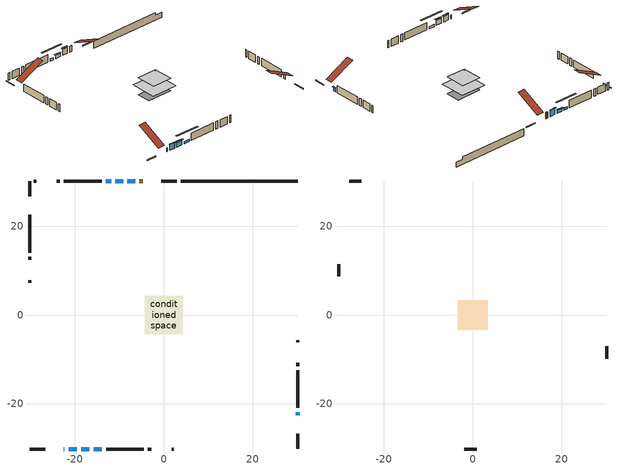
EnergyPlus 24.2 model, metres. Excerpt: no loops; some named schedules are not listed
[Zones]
conditioned space
 floor outside (Floor1 construction): -2.02,-2.02 -2.02,2.02 2.02,2.02 2.02,-2.02 z1.22
 floor outside (Floor2 construction): -2.02,-2.02 -2.02,2.02 2.02,2.02 2.02,-2.02 z1.22
 floor adiabatic (AdiabaticFloorConstruction): -4.31,-4.31 -4.31,4.31 4.31,4.31 4.31,-4.31 z1.22
 floor foundation (Slab1 construction): -4.25,-2.33 -4.25,2.33 4.25,2.33 4.25,-2.33 z-1.22
 wall outside (RimJoist1 construction): 2.9,30.16 -0.56,30.16 / -30.16,-30.16 -26.71,-30.16 / -30.16,30.16 -30.16,26.71 / 30.16,-30.16 30.16,-26.71 z1.22:1.52
 wall outside (AdiabaticWallConstruction 1): -4.71,30.16 -5.47,30.16 z1.22:3.25
 wall outside (AdiabaticWallConstruction): -22.55,-30.16 -22.35,-30.16 / 30.16,-22.55 30.16,-21.84 z1.22:2.44; -6.4,30.16 -8.23,30.16 z1.22:3.25; -9.16,30.16 -10.88,30.16 z1.22:2.24; -21.42,-30.16 -19.54,-30.16 z1.22:3.1; -18.61,-30.16 -16.73,-30.16 z1.22:2.95; -11.81,30.16 -13.03,30.16 / -15.81,-30.16 -13.92,-30.16 z1.22:1.93
 wall outside (Wall1 construction): -13.96,30.16 -22.45,30.16 / -12.99,-30.16 -4.5,-30.16 / -30.16,22.55 -30.16,14.06 / 30.16,-20.91 30.16,-12.42 z1.22:3.66
 wall outside (Wall2 construction): -23.38,30.16 -24.13,30.16 / -3.57,-30.16 -2.83,-30.16 / -30.16,13.13 -30.16,12.39 / 30.16,-11.49 30.16,-10.75 z1.22:3.66
 wall outside (Wall5 construction): -28.75,30.16 -29.23,30.16 / 1.79,-30.16 2.28,-30.16 / -30.16,7.77 -30.16,7.28 / 30.16,-6.13 30.16,-5.64 z1.22:3.66
 wall foundation (FoundationWall1 construction): 3.83,30.16,-1.22 3.83,30.16,1.22 27.53,30.16,1.22 27.53,30.16,0.38 30.16,30.16,0.38 30.16,30.16,-1.22
 window (WindowConstruction 5): -22.55,-30.16 -22.35,-30.16 z1.22:2.44
 window (WindowConstruction): 30.16,-22.55 30.16,-21.84 z1.22:2.44
 window (WindowConstruction 1): -6.4,30.16 -8.23,30.16 z1.22:3.25
 window (WindowConstruction 2): -9.16,30.16 -10.88,30.16 z1.22:2.23
 window (WindowConstruction 3): -21.42,-30.16 -19.54,-30.16 z1.22:3.1
 window (WindowConstruction 4): -18.61,-30.16 -16.73,-30.16 z1.22:2.95
 window (WindowConstruction 6): -11.81,30.16 -13.03,30.16 z1.22:1.93
 window (WindowConstruction 7): -15.8,-30.16 -13.92,-30.16 z1.22:1.93
 door (Door): -4.71,30.16 -5.47,30.16 z1.22:3.25
 ceiling adiabatic (AdiabaticFloorConstruction): 4.31,-4.31 4.31,4.31 -4.31,4.31 -4.31,-4.31 z1.22
attic - vented
 floor to conditioned space (Floor3 construction Reversed): -3.33,-3.33 -3.33,3.33 3.33,3.33 3.33,-3.33 z3.66
 floor to conditioned space (Floor4 construction Reversed): -2.85,-2.85 -2.85,2.85 2.85,2.85 2.85,-2.85 z3.66
 wall outside (Wall3 construction): -25.06,30.16 -27.82,30.16 / -1.9,-30.16 0.86,-30.16 / -30.16,11.46 -30.16,8.69 / 30.16,-9.82 30.16,-7.06 z1.22:3.66
 roof outside (Roof1 construction): -3.78,30.16,3.66 -3.78,21.94,7.77 -1.48,21.94,7.77 -1.48,30.16,3.66; -23.48,-30.16,3.66 -23.48,-21.94,7.77 -25.78,-21.94,7.77 -25.78,-30.16,3.66; -30.16,23.48,3.66 -21.94,23.48,7.77 -21.94,25.78,7.77 -30.16,25.78,3.66; 30.16,-23.48,3.66 21.94,-23.48,7.77 21.94,-25.78,7.77 30.16,-25.78,3.66
shading: 30.16,-21.64 30.16,-22.75 30.57,-22.75 30.57,-21.64 z2.64; -8.43,30.16 -6.2,30.16 -6.2,30.57 -8.43,30.57 z3.45; -11.08,30.16 -8.96,30.16 -8.96,30.57 -11.08,30.57 z2.44; -19.34,-30.16 -21.62,-30.16 -21.62,-30.57 -19.34,-30.57 z3.3; -16.53,-30.16 -18.82,-30.16 -18.82,-30.57 -16.53,-30.57 z3.15; -16.19,30.16 -8.65,30.16 -8.65,30.57 -16.19,30.57 z5.09; -10.76,-30.16 -18.97,-30.16 -18.97,-30.57 -10.76,-30.57 z5.09
[Building]
Building 1: Terrain=Suburbs
[Site:Location]
Quebec Intl AP_QC: Latitude {deg}=46.8; Longitude {deg}=-71.38; Time Zone {hr}=-5; Elevation {m}=74; Keep Site Location Information=Yes
[Site:GroundTemperature:Shallow]
0.0108218, -2.24938, -2.43038, -1.3578, 2.94801, 7.23376, 10.9493, 13.303, 13.5029, 11.5886, 7.96783, 3.81355
[Site:WaterMainsTemperature]
Calculation Method=Schedule; Temperature Schedule=mains temperature schedule
[Material] Roughness=Rough; Thermal Absorptance=0.9
Name | Thickness {m} | Conductivity {W/m-K} | Density {kg/m3} | Specific Heat {J/kg-K} | Solar Absorptance | Visible Absorptance
asphalt or fiberglass shingles | 0.00635 | 0.162714 | 1121.4 | 1465.45 | 0.4 | 0.4
ceiling loosefill ins | 0.254 | 0.0480833 | 16.02 | 1046.75 | 0.7 | 0.7
ceiling stud and cavity | 0.1397 | 0.18365 | 65.682 | 1177.47 | 0.7 | 0.7
ceiling stud and cavity 1 | 0.1397 | 0.182384 | 65.682 | 1177.47 | 0.7 | 0.7
concrete 4.0 in. | 0.1016 | 1.803125 | 2242.8 | 837.4 | 0.7 | 0.7
concrete 8.0 in. | 0.2032 | 1.803125 | 2242.8 | 837.4 | 0.7 | 0.7
door material | 0.04445 | 0.0451087 | 512.64 | 1214.23 | 0.7 | 0.7
exterior vertical ins | 0.0536725 | 0.029427 | 32.04 | 1214.23 | 0.7 | 0.7
floor covering | 0.0127 | 0.0433444 | 54.468 | 1339.84 | 0.6 | 0.6
floor rigid ins | 0.103632 | 0.029427 | 32.04 | 1214.23 | 0.7 | 0.7
floor rigid ins 1; wall rigid ins 1 | 0.512978 | 0.029427 | 32.04 | 1214.23 | 0.7 | 0.7
floor stud and cavity | 0.1397 | 0.161191 | 92.3553 | 1139.71 | 0.7 | 0.7
floor stud and cavity 1 | 0.1397 | 0.161519 | 92.3553 | 1139.71 | 0.7 | 0.7
floor stud and cavity 2 | 0.1397 | 1.75129 | 37.0049 | 1207.88 | 0.7 | 0.7
furniture material conditioned space 1 | 0.1524 | 0.115458 | 640.8 | 1214.23 | 0.6 | 0.6
gypsum board | 0.0127 | 0.160291 | 801 | 837.4 | 0.6 | 0.6
gypsum board 1 | 0.0127 | 0.160291 | 801 | 837.4 | 0.7 | 0.7
osb sheathing 0.5 in. | 0.0127 | 0.115458 | 512.64 | 1214.23 | 0.7 | 0.7
osb sheathing 0.75 in. | 0.01905 | 0.115458 | 512.64 | 1214.23 | 0.7 | 0.7
osb sheathing 2.0 in. | 0.0508 | 0.115458 | 512.64 | 1214.23 | 0.7 | 0.7
rim joist rigid ins; wall rigid ins | 0.051816 | 0.029427 | 32.04 | 1214.23 | 0.7 | 0.7
rim joist stud and cavity | 0.0508 | 0.0409464 | 125.044 | 1163.47 | 0.6 | 0.6
wall stud and cavity | 0.1397 | 0.136087 | 139.0536 | 1170.24 | 0.7 | 0.7
wall stud and cavity 1 | 0.1397 | 0.49901 | 139.0536 | 1170.24 | 0.7 | 0.7
wall stud and cavity 2 | 0.0889 | 6.1454 | 50.32683 | 1063.81 | 0.6 | 0.6
wall stud and cavity 3 | 0.1397 | 0.0808502 | 139.0536 | 1170.24 | 0.7 | 0.7
wall stud and cavity 4 | 0.0889 | 0.380278 | 52.3479 | 1209.89 | 0.7 | 0.7
wall stud and cavity 5 | 0.0889 | 0.391764 | 83.0341 | 1211.67 | 0.7 | 0.7
wood siding | 0.0254 | 0.102417 | 544.68 | 1172.36 | 0.4 | 0.4
wood siding 1 | 0.00254 | 0.102417 | 544.68 | 1172.36 | 0.4 | 0.4
wood siding 2; wood siding 3; wood siding 4 | 0.0254 | 0.102417 | 544.68 | 1172.36 | 0.7 | 0.7
[WindowMaterial:SimpleGlazingSystem]
Name | U-Factor {W/m2-K} | Solar Heat Gain Coefficient
WindowMaterial | 2.77711 | 0.55
WindowMaterial 1 | 2.82821 | 0.59
WindowMaterial 2 | 2.77768 | 0.56
WindowMaterial 3 | 2.79471 | 0.65
WindowMaterial 4 | 2.79414 | 0.65
WindowMaterial 5 | 3.02808 | 0.54
WindowMaterial 6 | 2.773703 | 0.51
WindowMaterial 7 | 2.77995 | 0.55
[Construction]
AdiabaticFloorConstruction: floor stud and cavity 2, floor rigid ins 1, osb sheathing 0.75 in., floor covering
AdiabaticWallConstruction: wood siding 3, wall rigid ins 1, wall stud and cavity 4, gypsum board
AdiabaticWallConstruction 1: wood siding 4, wall rigid ins 1, wall stud and cavity 4, gypsum board
Door: door material
Floor1 construction: floor stud and cavity, floor rigid ins, osb sheathing 0.75 in., floor covering
Floor2 construction: floor stud and cavity 1, floor rigid ins, osb sheathing 0.75 in., floor covering
Floor3 construction Reversed: gypsum board, ceiling stud and cavity, ceiling loosefill ins
Floor4 construction Reversed: gypsum board, ceiling stud and cavity 1, ceiling loosefill ins
FoundationWall1 construction: concrete 8.0 in., gypsum board 1
furniture construction conditioned space 1: furniture material conditioned space 1
PartitionWallConstruction: gypsum board, wall stud and cavity 5, gypsum board
RimJoist1 construction: wood siding 2, rim joist rigid ins, osb sheathing 2.0 in., rim joist stud and cavity
Roof1 construction: asphalt or fiberglass shingles
Slab1 construction: concrete 4.0 in.
Wall1 construction: wood siding, wall rigid ins, osb sheathing 0.5 in., wall stud and cavity, gypsum board
Wall2 construction: wood siding, wall rigid ins, osb sheathing 0.5 in., wall stud and cavity 1, gypsum board
Wall3 construction: wood siding 1, wall stud and cavity 2
Wall5 construction: wood siding, osb sheathing 0.5 in., wall stud and cavity 3, gypsum board
WindowConstruction: WindowMaterial
WindowConstruction 1: WindowMaterial 1
WindowConstruction 2: WindowMaterial 2
WindowConstruction 3: WindowMaterial 3
WindowConstruction 4: WindowMaterial 4
WindowConstruction 5: WindowMaterial 5
WindowConstruction 6: WindowMaterial 6
WindowConstruction 7: WindowMaterial 7
[Zone] Multiplier=1; Part of Total Floor Area=Yes
Name | Volume {m3}
attic - vented | 50.293
conditioned space | 326.3
[Space]
Name | Zone | Volume {m3}
attic - vented 1 | attic - vented | 50.293
conditioned space 1 | conditioned space | 326.3
[ZoneInfiltration:EffectiveLeakageArea]
infil attic - vented 1: Zone or Space=attic - vented 1; Schedule=Always On Discrete; Effective Air Leakage Area {cm2}=2840.49; Stack Coefficient=0.000455478; Wind Coefficient=1.44196e-05
[ZoneMixing]
whole house fan mix: Zone or Space=attic - vented; Schedule=Always On Continuous; Design Flow Rate Calculation Method=Flow/Zone; Design Flow Rate {m3/s}=0; Source Zone or Space=conditioned space
[SurfaceProperty:ExposedFoundationPerimeter]
Slab1: Exposed Perimeter Calculation Method=TotalExposedPerimeter; Total Exposed Perimeter {m}=26.335
[InternalMass] Zone or ZoneList=conditioned space; Space or SpaceList=conditioned space 1
Name | Construction | Surface Area {m2}
furniture mass conditioned space 1 | furniture construction conditioned space 1 | 58.5558
partition wall mass | PartitionWallConstruction | 146.39
[Lights]
interior lighting: Zone or ZoneList or Space or SpaceList=conditioned space 1; Schedule=interior lighting schedule; Design Level Calculation Method=LightingLevel; Lighting Level {W}=343.2; Return Air Fraction=0; Fraction Radiant=0.6; Fraction Visible=0.2; Fraction Replaceable=1
[People]
occupants: Zone or ZoneList or Space or SpaceList=conditioned space 1; Number of People Schedule=occupants schedule; Number of People Calculation Method=People; Number of People=3; Fraction Radiant=0.314171; Sensible Heat Fraction=0.56303; Activity Level Schedule=occupants activity schedule; Carbon Dioxide Generation Rate {m3/s-W}=0; Enable ASHRAE 55 Comfort Warnings=No; Mean Radiant Temperature Calculation Type=EnclosureAveraged
[ElectricEquipment] Zone or ZoneList or Space or SpaceList=conditioned space 1; Design Level Calculation Method=EquipmentLevel
Name | Schedule | Design Level {W} | Fraction Latent | Fraction Radiant | Fraction Lost
clothes dryer | clothes dryer schedule | 140.772 | 0.015 | 0.081 | 0.85
clothes washer | clothes washer schedule | 32.1985 | 0.03 | 0.162 | 0.7
cooking range | cooking range schedule | 215.147 | 0.08 | 0.432 | 0.2
dishwasher | dishwasher schedule | 66.8632 | 0.3 | 0.18 | 0.4
fridge | fridge schedule | 72.9452 | 0 | 0.6 | 0
mech vent bath fan 0 | mech vent bath fan 0 schedule | 50.2 | 0 | 0 | 1
mech vent bath fan 1 | mech vent bath fan 1 schedule | 50.2 | 0 | 0 | 1
mech vent house fan | mech vent house fan schedule | 14.1667 | 0 | 0 | 1
mech vent house fan cfis | mech vent house fan cfis schedule | 0 | 0 | 0 | 0
mech vent range fan 0 | mech vent range fan 0 schedule | 57 | 0 | 0 | 1
misc plug loads | misc plug loads schedule | 494.7 | 0.045 | 0.513 | 0.1
whole house fan | Always On Discrete | 0 | 0 | 0 | 1
[OtherEquipment] Zone or ZoneList or Space or SpaceList=conditioned space 1; Design Level Calculation Method=EquipmentLevel
Name | Fuel Type | Schedule | Design Level {W} | Fraction Latent | Fraction Radiant | Fraction Lost
clothes dryer 1 | Electricity | clothes dryer schedule | 0 | 0.015 | 0.081 | 0.85
cooking range 1 | Electricity | cooking range schedule | 0 | 0.08 | 0.432 | 0.2
general water use latent | None | general water use schedule | 62.594 | 1 | 0 | 0
general water use sensible | None | general water use schedule | -61.6891 | 0 | 0.6 | 0
mech vent house fan latent load | None | Always On Discrete | 0 | 1 | 0 | 0
mech vent house fan sensible load | None | Always On Discrete | 0 | 0 | 0 | 0
water heater energy adjustment1 | Electricity | Always On Discrete | 0.01 | 0 | 0 | 1
[ZoneInfiltration:DesignFlowRate] Zone or ZoneList or Space or SpaceList=conditioned space 1; Schedule=Always On Discrete; Design Flow Rate Calculation Method=Flow/Zone; Design Flow Rate {m3/s}=0
infil flow; natural vent flow; whole house fan flow
[ZoneControl:Thermostat]
conditioned space Thermostat: Zone or ZoneList=conditioned space; Control Type Schedule=conditioned space Thermostat Schedule; Control 1=conditioned space temperature setpoint; Temperature Difference Between Cutout And Setpoint {deltaC}=0
[ZoneHVAC:Baseboard:Convective:Electric]
electric baseboard: Availability Schedule=Always On Discrete; Heating Design Capacity {W}=8001.13; Efficiency=1
[AirLoopHVAC:UnitarySystem]
unit heater unitary system: Control Type=Load; Controlling Zone or Thermostat Location=conditioned space; Dehumidification Control Type=None; Availability Schedule=Always On Discrete; Supply Fan=unit heater supply fan; Fan Placement=BlowThrough; Supply Air Fan Operating Mode Schedule=unit heater auto fan schedule; Heating Coil=unit heater htg coil; DX Heating Coil Sizing Ratio=1; Use DOAS DX Cooling Coil=No; Minimum Supply Air Temperature {C}=2; Latent Load Control=SensibleOnlyLoadControl; Cooling Supply Air Flow Rate Method=None; Heating Supply Air Flow Rate Method=SupplyAirFlowRate; Heating Supply Air Flow Rate {m3/s}=0.00141584; No Load Supply Air Flow Rate Method=SupplyAirFlowRate; No Load Supply Air Flow Rate {m3/s}=0; No Load Supply Air Flow Rate Control Set To Low Speed=Yes; Maximum Supply Air Temperature {C}=48.8889; Maximum Outdoor Dry-Bulb Temperature for Supplemental Heater Operation {C}=21; Ancillary On-Cycle Electric Power {W}=0; Ancillary Off-Cycle Electric Power {W}=0
[Fan:SystemModel]
unit heater supply fan: Availability Schedule=Always On Discrete; Design Maximum Air Flow Rate {m3/s}=0.00141584; Speed Control Method=Discrete; Electric Power Minimum Flow Rate Fraction=0.2; Design Pressure Rise {Pa}=500; Motor Efficiency=1; Motor In Air Stream Fraction=1; Design Electric Power Consumption {W}=Autosize; Design Power Sizing Method=PowerPerFlow; Electric Power Per Unit Flow Rate {W/(m3/s)}=28251.7; Electric Power Per Unit Flow Rate Per Unit Pressure {W/((m3/s)-Pa)}=1.66667; Fan Total Efficiency=0.7; Motor Loss Radiative Fraction=0; Number of Speeds=1; Speed Flow Fraction 1=1; Speed Electric Power Fraction 1=1
[Coil:Heating:Fuel]
unit heater htg coil: Availability Schedule=Always On Discrete; Fuel Type=OtherFuel1; Burner Efficiency=0.3; Nominal Capacity {W}=0.293071; On Cycle Parasitic Electric Load {W}=0; Off Cycle Parasitic Fuel Load {W}=0
[Zone equipment]
conditioned space: electric baseboard, unit heater unitary system
[Foundation:Kiva]
Foundation Kiva 1: Initial Indoor Air Temperature {C}=18; Wall Height Above Grade {m}=1.21999; Wall Depth Below Slab {m}=0.2032; Custom Block Material Name 1=exterior vertical ins; Custom Block Depth 1 {m}=2.43998; Custom Block X Position 1 {m}=0.2159; Custom Block Z Position 1 {m}=0
[Foundation:Kiva:Settings]
Soil Conductivity {W/m-K}=0.849921; Soil Density {kg/m3}=1842.3; Soil Specific Heat {J/kg-K}=418.7; Ground Solar Absorptivity=0.9; Ground Thermal Absorptivity=0.9; Ground Surface Roughness {m}=0.03; Far-Field Width {m}=40; Deep-Ground Boundary Condition=ZeroFlux; Deep-Ground Depth {m}=40; Minimum Cell Dimension {m}=0.2; Maximum Cell Growth Coefficient=3; Simulation Timestep=Timestep
[Exterior:Lights]
exterior lighting: Schedule=exterior lighting schedule; Design Level {W}=75.6
[EnergyManagementSystem:GlobalVariable]
infil_program_Qfan
infil_program_Qinf
natural_vent_program_Qnv
natural_vent_program_Qwhf
[EnergyManagementSystem:Sensor]
Name | Output:Variable or Output:Meter Index Key | Output:Variable or Output:Meter
airflow_gain | infil flow | Infiltration Sensible Heat Gain Energy
airflow_gain_1 | natural vent flow | Infiltration Sensible Heat Gain Energy
airflow_gain_2 | whole house fan flow | Infiltration Sensible Heat Gain Energy
airflow_loss | infil flow | Infiltration Sensible Heat Loss Energy
airflow_loss_1 | natural vent flow | Infiltration Sensible Heat Loss Energy
airflow_loss_2 | whole house fan flow | Infiltration Sensible Heat Loss Energy
clg_load_cond |  | Cooling:EnergyTransfer:Zone:CONDITIONED SPACE
clg_sp_s; clg_sp_s_1 | cooling setpoint | Schedule Value
clothes_dryer_exhaust_0_sch_s | clothes dryer exhaust 0 schedule | Schedule Value
conditioned_space_clg_unmet_s | conditioned space | Zone Cooling Setpoint Not Met Time
conditioned_space_htg_unmet_s | conditioned space | Zone Heating Setpoint Not Met Time
cool_season | cooling season schedule | Schedule Value
fridge_tin_s | conditioned space | Zone Mean Air Temperature
htg_load_cond |  | Heating:EnergyTransfer:Zone:CONDITIONED SPACE
htg_sp_s; htg_sp_s_1 | heating setpoint | Schedule Value
ig_ee_conv | clothes dryer | Electric Equipment Convective Heating Energy
ig_ee_conv_2 | cooking range | Electric Equipment Convective Heating Energy
ig_ee_conv_4 | fridge | Electric Equipment Convective Heating Energy
ig_ee_conv_5 | misc plug loads | Electric Equipment Convective Heating Energy
ig_ee_conv_6 | whole house fan | Electric Equipment Convective Heating Energy
ig_ee_rad | clothes dryer | Electric Equipment Radiant Heating Energy
ig_ee_rad_2 | cooking range | Electric Equipment Radiant Heating Energy
ig_ee_rad_4 | fridge | Electric Equipment Radiant Heating Energy
ig_ee_rad_5 | misc plug loads | Electric Equipment Radiant Heating Energy
ig_ee_rad_6 | whole house fan | Electric Equipment Radiant Heating Energy
ig_lgt_conv | interior lighting | Lights Convective Heating Energy
ig_lgt_rad | interior lighting | Lights Radiant Heating Energy
ig_lgt_vis | interior lighting | Lights Visible Radiation Heating Energy
ig_oe_conv | clothes dryer 1 | Other Equipment Convective Heating Energy
ig_oe_conv_1 | cooking range 1 | Other Equipment Convective Heating Energy
ig_oe_conv_2 | general water use latent | Other Equipment Convective Heating Energy
ig_oe_conv_3 | general water use sensible | Other Equipment Convective Heating Energy
ig_oe_conv_4 | water heater energy adjustment1 | Other Equipment Convective Heating Energy
ig_oe_rad | clothes dryer 1 | Other Equipment Radiant Heating Energy
ig_oe_rad_1 | cooking range 1 | Other Equipment Radiant Heating Energy
ig_oe_rad_2 | general water use latent | Other Equipment Radiant Heating Energy
ig_oe_rad_3 | general water use sensible | Other Equipment Radiant Heating Energy
ig_oe_rad_4 | water heater energy adjustment1 | Other Equipment Radiant Heating Energy
ig_ppl_conv | occupants | People Convective Heating Energy
ig_ppl_rad | occupants | People Radiant Heating Energy
im_conv | furniture mass conditioned space 1 | Surface Inside Face Convection Heat Gain Energy
im_conv_1 | partition wall mass | Surface Inside Face Convection Heat Gain Energy
im_ig | furniture mass conditioned space 1 | Surface Inside Face Internal Gains Radiation Heat Gain Energy
im_ig_1 | partition wall mass | Surface Inside Face Internal Gains Radiation Heat Gain Energy
im_lgt | furniture mass conditioned space 1 | Surface Inside Face Lights Radiation Heat Gain Energy
im_lgt_1 | partition wall mass | Surface Inside Face Lights Radiation Heat Gain Energy
im_sol | furniture mass conditioned space 1 | Surface Inside Face Solar Radiation Heat Gain Energy
im_sol_1 | partition wall mass | Surface Inside Face Solar Radiation Heat Gain Energy
im_surf | furniture mass conditioned space 1 | Surface Inside Face Net Surface Thermal Radiation Heat Gain Energy
im_surf_1 | partition wall mass | Surface Inside Face Net Surface Thermal Radiation Heat Gain Energy
mech_vent_bath_fan_0_sch_s | mech vent bath fan 0 schedule | Schedule Value
mech_vent_bath_fan_1_sch_s | mech vent bath fan 1 schedule | Schedule Value
mech_vent_range_fan_0_sch_s | mech vent range fan 0 schedule | Schedule Value
mv_conv | mech vent bath fan 0 | Electric Equipment Convective Heating Energy
mv_conv_1 | mech vent bath fan 1 | Electric Equipment Convective Heating Energy
mv_conv_2 | mech vent house fan | Electric Equipment Convective Heating Energy
mv_conv_3 | mech vent house fan cfis | Electric Equipment Convective Heating Energy
mv_conv_4 | mech vent range fan 0 | Electric Equipment Convective Heating Energy
mv_conv_5 | mech vent house fan latent load | Other Equipment Convective Heating Energy
mv_conv_6 | mech vent house fan sensible load | Other Equipment Convective Heating Energy
mv_rad | mech vent bath fan 0 | Electric Equipment Radiant Heating Energy
mv_rad_1 | mech vent bath fan 1 | Electric Equipment Radiant Heating Energy
mv_rad_2 | mech vent house fan | Electric Equipment Radiant Heating Energy
mv_rad_3 | mech vent house fan cfis | Electric Equipment Radiant Heating Energy
mv_rad_4 | mech vent range fan 0 | Electric Equipment Radiant Heating Energy
mv_rad_5 | mech vent house fan latent load | Other Equipment Radiant Heating Energy
mv_rad_6 | mech vent house fan sensible load | Other Equipment Radiant Heating Energy
natural_vent_s | natural vent schedule | Schedule Value
out_pb_s |  | Site Outdoor Air Barometric Pressure
out_wt_s |  | Site Outdoor Air Humidity Ratio
site_vw_s |  | Site Wind Speed
ss_back_out | Window1 | Surface Window Shortwave from Zone Back Out Window Heat Transfer Rate
ss_back_out_1 | Window2 | Surface Window Shortwave from Zone Back Out Window Heat Transfer Rate
ss_back_out_2 | Window3 | Surface Window Shortwave from Zone Back Out Window Heat Transfer Rate
ss_back_out_3 | Window4 | Surface Window Shortwave from Zone Back Out Window Heat Transfer Rate
ss_back_out_4 | Window6 | Surface Window Shortwave from Zone Back Out Window Heat Transfer Rate
ss_back_out_5 | Window7 | Surface Window Shortwave from Zone Back Out Window Heat Transfer Rate
ss_back_out_6 | Window8 | Surface Window Shortwave from Zone Back Out Window Heat Transfer Rate
ss_back_out_7 | Window9 | Surface Window Shortwave from Zone Back Out Window Heat Transfer Rate
ss_conv | Door1 | Surface Inside Face Convection Heat Gain Energy
ss_conv_1 | Window1 | Surface Inside Face Convection Heat Gain Energy
ss_conv_2 | Window2 | Surface Inside Face Convection Heat Gain Energy
ss_conv_3 | Window3 | Surface Inside Face Convection Heat Gain Energy
ss_conv_4 | Window4 | Surface Inside Face Convection Heat Gain Energy
ss_conv_5 | Window6 | Surface Inside Face Convection Heat Gain Energy
ss_conv_6 | Window7 | Surface Inside Face Convection Heat Gain Energy
ss_conv_7 | Window8 | Surface Inside Face Convection Heat Gain Energy
ss_conv_8 | Window9 | Surface Inside Face Convection Heat Gain Energy
ss_ig | Door1 | Surface Inside Face Internal Gains Radiation Heat Gain Energy
ss_ig_1 | Window1 | Surface Inside Face Internal Gains Radiation Heat Gain Energy
ss_ig_2 | Window2 | Surface Inside Face Internal Gains Radiation Heat Gain Energy
ss_ig_3 | Window3 | Surface Inside Face Internal Gains Radiation Heat Gain Energy
ss_ig_4 | Window4 | Surface Inside Face Internal Gains Radiation Heat Gain Energy
ss_ig_5 | Window6 | Surface Inside Face Internal Gains Radiation Heat Gain Energy
ss_ig_6 | Window7 | Surface Inside Face Internal Gains Radiation Heat Gain Energy
ss_ig_7 | Window8 | Surface Inside Face Internal Gains Radiation Heat Gain Energy
ss_ig_8 | Window9 | Surface Inside Face Internal Gains Radiation Heat Gain Energy
ss_lgt | Door1 | Surface Inside Face Lights Radiation Heat Gain Energy
ss_sol | Door1 | Surface Inside Face Solar Radiation Heat Gain Energy
ss_surf | Door1 | Surface Inside Face Net Surface Thermal Radiation Heat Gain Energy
ss_surf_1 | Window1 | Surface Inside Face Net Surface Thermal Radiation Heat Gain Energy
ss_surf_2 | Window2 | Surface Inside Face Net Surface Thermal Radiation Heat Gain Energy
ss_surf_3 | Window3 | Surface Inside Face Net Surface Thermal Radiation Heat Gain Energy
ss_surf_4 | Window4 | Surface Inside Face Net Surface Thermal Radiation Heat Gain Energy
ss_surf_5 | Window6 | Surface Inside Face Net Surface Thermal Radiation Heat Gain Energy
ss_surf_6 | Window7 | Surface Inside Face Net Surface Thermal Radiation Heat Gain Energy
ss_surf_7 | Window8 | Surface Inside Face Net Surface Thermal Radiation Heat Gain Energy
ss_surf_8 | Window9 | Surface Inside Face Net Surface Thermal Radiation Heat Gain Energy
ss_trans_in | Window1 | Surface Window Transmitted Solar Radiation Rate
ss_trans_in_1 | Window2 | Surface Window Transmitted Solar Radiation Rate
ss_trans_in_2 | Window3 | Surface Window Transmitted Solar Radiation Rate
ss_trans_in_3 | Window4 | Surface Window Transmitted Solar Radiation Rate
ss_trans_in_4 | Window6 | Surface Window Transmitted Solar Radiation Rate
ss_trans_in_5 | Window7 | Surface Window Transmitted Solar Radiation Rate
ss_trans_in_6 | Window8 | Surface Window Transmitted Solar Radiation Rate
ss_trans_in_7 | Window9 | Surface Window Transmitted Solar Radiation Rate
ss_trans_out | Window1 | Surface Inside Face Initial Transmitted Diffuse Transmitted Out Window Solar Radiation Rate
ss_trans_out_1 | Window2 | Surface Inside Face Initial Transmitted Diffuse Transmitted Out Window Solar Radiation Rate
ss_trans_out_2 | Window3 | Surface Inside Face Initial Transmitted Diffuse Transmitted Out Window Solar Radiation Rate
ss_trans_out_3 | Window4 | Surface Inside Face Initial Transmitted Diffuse Transmitted Out Window Solar Radiation Rate
ss_trans_out_4 | Window6 | Surface Inside Face Initial Transmitted Diffuse Transmitted Out Window Solar Radiation Rate
ss_trans_out_5 | Window7 | Surface Inside Face Initial Transmitted Diffuse Transmitted Out Window Solar Radiation Rate
ss_trans_out_6 | Window8 | Surface Inside Face Initial Transmitted Diffuse Transmitted Out Window Solar Radiation Rate
